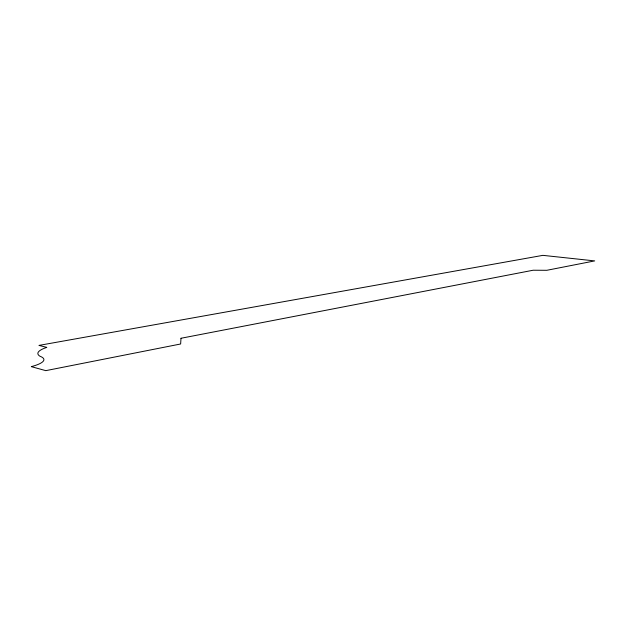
<?xml version="1.0" encoding="UTF-8"?>
<svg xmlns="http://www.w3.org/2000/svg" width="626" height="626" viewBox="0 0 626 626"><rect width="100%" height="100%" fill="white"/><g stroke="black" fill="none" stroke-linecap="round" stroke-linejoin="round"><path stroke-width="0.94" d="M180.992 338.267L180.64 343.987L45.792 370.647L31.3 366.64A42.513 8.709 -3.7 0 0 40.001 356.241A47.521 9.68 -2.8 0 1 46.817 347.383L38.968 345.403L542.891 255.353L594.7 260.901L546.819 270.299L533.172 270.229L180.992 338.267"/></g></svg>
